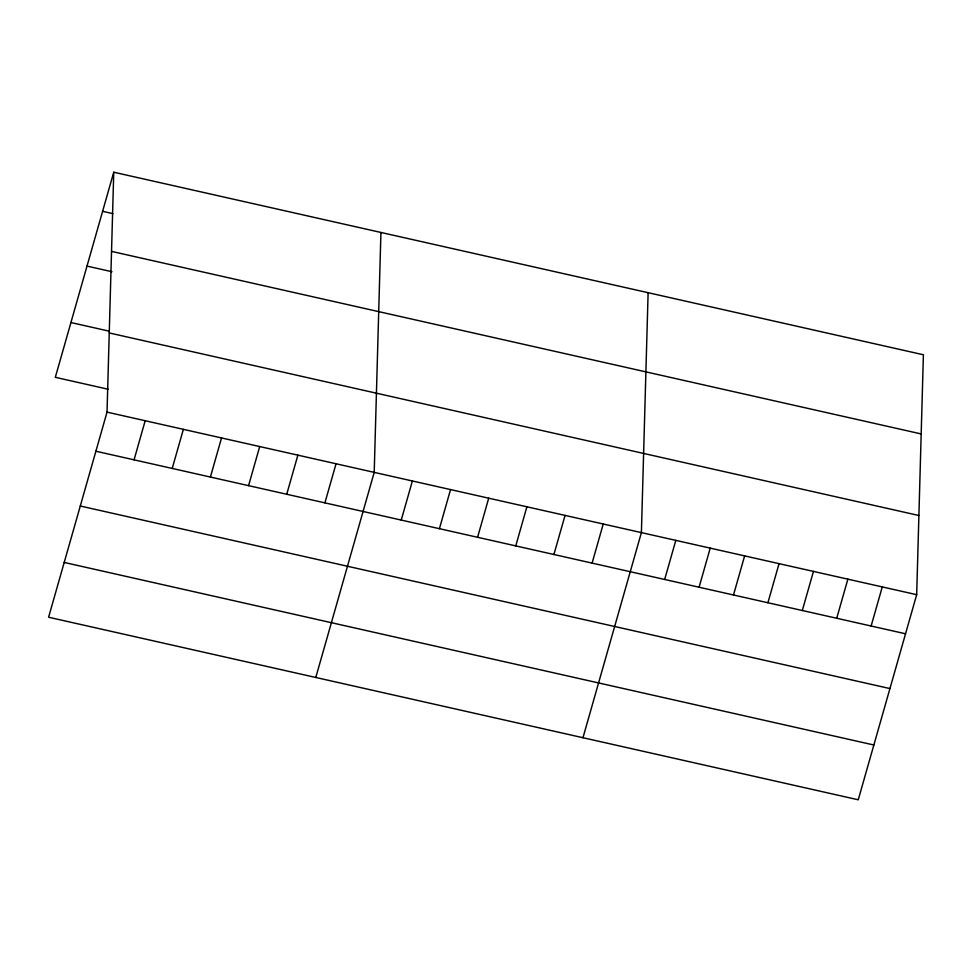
<?xml version="1.0" encoding="UTF-8"?>
<svg xmlns="http://www.w3.org/2000/svg" width="972" height="972" viewBox="0 0 972 972"><rect width="100%" height="100%" fill="white"/><g stroke="black" fill="none" stroke-linecap="round" stroke-linejoin="round"><path stroke-width="1.46" d="M107.029 412.128L113.748 172.214L923.4 354.768L916.681 594.682L858.252 799.786L48.6 617.232L107.029 412.128L916.681 594.682M380.927 232.454L374.208 472.368L315.791 677.472M648.117 292.706L641.399 532.607L582.969 737.724M113.748 172.214L55.319 377.318L108.171 389.237M134.063 459.829L145.192 420.73M172.226 468.431L183.368 429.332M210.402 477.045L221.531 437.947M248.565 485.648L259.706 446.549M286.74 494.25L297.869 455.151M324.903 502.864L336.045 463.766M401.242 520.069L412.383 480.97M439.417 528.683L450.546 489.584M477.58 537.285L488.722 498.186M515.755 545.9L526.897 506.789M553.918 554.502L565.06 515.403M592.094 563.104L603.235 524.005M664.678 579.47L675.807 540.371M699.087 587.234L710.216 548.135M733.496 594.986L744.637 555.887M767.904 602.749L779.046 563.651M802.313 610.501L813.455 571.402M836.722 618.265L847.863 579.166M871.131 626.029L882.272 586.918M102.607 211.313L112.886 213.633M111.525 251.384L921.189 433.937M86.994 266.097L111.962 271.723M70.92 322.534L109.095 331.148M109.241 332.946L918.904 515.512M95.888 451.227L905.539 633.78M80.287 506.011L889.939 688.565M64.201 562.448L873.864 745.002"/></g></svg>
